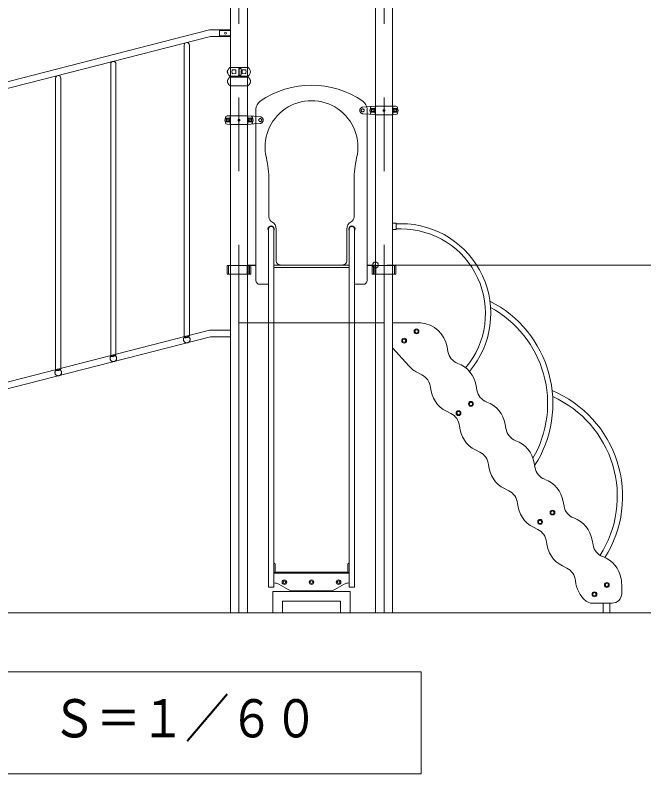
# Model space of a CAD drawing. Units: millimetres on the paper, scale 1:60. Extents: x 0 to 420, y -297 to 594.
# Drawn here: x 296.2 to 350.4, y 170.8 to 236.3 of the extents above; entities that cross this region are included whole.
import ezdxf
from ezdxf.enums import TextEntityAlignment as Align

# ---------------------------------------------------------------- set-up
doc = ezdxf.new("R2010")
doc.units = ezdxf.units.MM
doc.header["$PDMODE"] = 32
doc.header["$PDSIZE"] = 0.5
for name, pattern in [('USER1', [19.05, 12.7, -6.35]), ('USER2', [50.8, 31.75, -6.35, 6.35, -6.35]), ('USER3', [63.5, 31.75, -6.35, 6.35, -6.35, 6.35, -6.35])]:
    doc.linetypes.add(name, pattern=pattern)
doc.layers.add('LY_1', color=7, linetype='Continuous', lineweight=9)
doc.styles.add('ＭＳ ゴシック', font='')
doc.styles.get('ＭＳ ゴシック').set_extended_font_data('MS Gothic')

msp = doc.modelspace()

# ---------------------------------------------------------------- linework, layer by layer
at = {"layer": 'LY_1'}
for p, q in [((314.749, 184.713), (314.749, 258.047)), ((316.234, 184.713), (316.234, 258.047)), ((327.249, 184.713), (327.249, 258.047)), ((328.734, 184.713), (328.734, 258.047)), ((280.455, 226.663), (312.955, 234.997)), ((312.955, 234.997), (314.749, 234.997)), ((280.527, 226.097), (313.027, 234.43)), ((313.027, 234.43), (314.749, 234.43)), ((310.764, 208.518), (310.764, 233.674)), ((311.218, 208.634), (311.218, 233.674)), ((304.431, 206.894), (304.431, 232.05)), ((304.884, 207.01), (304.884, 232.05)), ((314.723, 231.755), (315.433, 231.755)), ((315.466, 231.722), (315.466, 231.038)), ((315.516, 231.722), (315.516, 231.038)), ((315.534, 231.672), (315.639, 231.666)), ((316.258, 231.755), (315.549, 231.755)), ((315.67, 231.127), (315.67, 231.633)), ((314.546, 231.547), (314.541, 231.547)), ((314.546, 231.213), (314.541, 231.213)), ((314.724, 231.005), (315.433, 231.005)), ((315.222, 231.533), (314.937, 231.548)), ((315.222, 231.227), (314.937, 231.212)), ((315.222, 231.533), (315.222, 231.227)), ((315.534, 231.088), (315.639, 231.094)), ((316.26, 231.005), (315.549, 231.005)), ((315.761, 231.537), (316.045, 231.552)), ((315.761, 231.223), (315.761, 231.537)), ((315.761, 231.223), (316.045, 231.208)), ((299.681, 205.676), (299.681, 230.832)), ((300.134, 205.793), (300.134, 230.832)), ((327.224, 228.422), (326.699, 228.376)), ((328.758, 228.422), (327.224, 228.422)), ((328.758, 228.422), (329.021, 228.399)), ((316.949, 213.38), (316.949, 228.144)), ((326.533, 213.38), (326.533, 228.144)), ((327.224, 227.672), (326.699, 227.718)), ((328.758, 227.672), (329.021, 227.695)), ((314.724, 227.588), (314.461, 227.565)), ((314.724, 227.588), (316.258, 227.588)), ((316.258, 227.588), (316.783, 227.542)), ((328.758, 227.672), (327.224, 227.672)), ((314.724, 226.838), (314.461, 226.861)), ((314.724, 226.838), (316.258, 226.838)), ((316.258, 226.838), (316.783, 226.884)), ((318.074, 218.861), (318.074, 222.032)), ((325.408, 218.861), (325.408, 222.032)), ((329.051, 218.313), (328.734, 218.313)), ((329.051, 218.313), (329.051, 217.78)), ((329.467, 218.273), (329.051, 218.273)), ((318.038, 217.803), (318.038, 186.92)), ((318.491, 217.803), (318.491, 186.92)), ((318.699, 217.803), (318.699, 215.053)), ((324.783, 217.803), (324.783, 215.053)), ((324.991, 217.803), (324.991, 186.92)), ((325.444, 217.803), (325.444, 186.92)), ((329.051, 217.78), (328.734, 217.78)), ((329.467, 217.82), (329.051, 217.82)), ((316.949, 214.66), (314.461, 214.66)), ((314.461, 214.66), (314.461, 213.91)), ((314.599, 214.66), (314.599, 213.91)), ((316.187, 214.66), (316.187, 213.91)), ((316.234, 214.713), (316.949, 214.713)), ((316.343, 214.66), (316.343, 213.91)), ((316.392, 214.66), (316.392, 213.91)), ((316.521, 214.66), (316.521, 213.91)), ((318.491, 214.713), (324.991, 214.713)), ((327.249, 214.713), (326.533, 214.713)), ((326.533, 214.66), (329.021, 214.66)), ((326.961, 214.66), (326.961, 213.91)), ((327.09, 214.66), (327.09, 213.91)), ((327.14, 214.66), (327.14, 213.91)), ((327.296, 214.66), (327.296, 213.91)), ((328.883, 214.66), (328.883, 213.91)), ((329.021, 214.66), (329.021, 213.91)), ((318.491, 214.497), (324.991, 214.497)), ((316.521, 213.91), (314.461, 213.91)), ((326.961, 213.91), (329.021, 213.91)), ((317.283, 213.047), (318.038, 213.047)), ((325.444, 213.047), (326.199, 213.047)), ((331.173, 209.713), (328.734, 209.713)), ((280.455, 200.747), (312.955, 209.08)), ((312.955, 209.08), (314.749, 209.08)), ((280.527, 200.18), (313.027, 208.513)), ((310.764, 208.518), (310.766, 208.503)), ((310.766, 208.503), (310.772, 208.49)), ((310.772, 208.49), (310.782, 208.478)), ((310.782, 208.478), (310.795, 208.467)), ((310.795, 208.467), (310.811, 208.459)), ((310.811, 208.459), (310.831, 208.452)), ((310.831, 208.452), (310.853, 208.448)), ((310.853, 208.448), (310.878, 208.446)), ((310.878, 208.446), (310.904, 208.446)), ((310.904, 208.446), (310.933, 208.448)), ((310.933, 208.448), (310.962, 208.453)), ((310.962, 208.453), (310.991, 208.459)), ((310.991, 208.459), (311.021, 208.468)), ((311.021, 208.468), (311.05, 208.478)), ((311.05, 208.478), (311.078, 208.49)), ((311.078, 208.49), (311.104, 208.504)), ((311.104, 208.504), (311.129, 208.519)), ((311.129, 208.519), (311.151, 208.535)), ((311.151, 208.535), (311.171, 208.551)), ((311.171, 208.551), (311.187, 208.568)), ((311.187, 208.568), (311.201, 208.585)), ((311.201, 208.585), (311.21, 208.602)), ((311.21, 208.602), (311.216, 208.619)), ((311.216, 208.619), (311.218, 208.634)), ((313.027, 208.513), (314.749, 208.513)), ((328.734, 207.568), (330.121, 206.01)), ((333.507, 207.245), (333.435, 207.655)), ((304.431, 206.894), (304.433, 206.879)), ((304.433, 206.879), (304.439, 206.866)), ((304.439, 206.866), (304.448, 206.854)), ((304.448, 206.854), (304.462, 206.844)), ((304.462, 206.844), (304.478, 206.835)), ((304.478, 206.835), (304.498, 206.829)), ((304.498, 206.829), (304.52, 206.824)), ((304.52, 206.824), (304.544, 206.822)), ((304.544, 206.822), (304.571, 206.822)), ((304.571, 206.822), (304.599, 206.824)), ((304.599, 206.824), (304.628, 206.829)), ((304.628, 206.829), (304.658, 206.835)), ((304.658, 206.835), (304.687, 206.844)), ((304.687, 206.844), (304.716, 206.854)), ((304.716, 206.854), (304.745, 206.866)), ((304.745, 206.866), (304.771, 206.88)), ((304.771, 206.88), (304.796, 206.895)), ((304.796, 206.895), (304.818, 206.911)), ((304.818, 206.911), (304.838, 206.927)), ((304.838, 206.927), (304.854, 206.944)), ((304.854, 206.944), (304.867, 206.961)), ((304.867, 206.961), (304.877, 206.978)), ((304.877, 206.978), (304.883, 206.995)), ((304.883, 206.995), (304.884, 207.01)), ((299.681, 205.676), (299.683, 205.662)), ((299.683, 205.662), (299.689, 205.648)), ((299.689, 205.648), (299.698, 205.636)), ((299.698, 205.636), (299.712, 205.626)), ((299.712, 205.626), (299.728, 205.617)), ((299.728, 205.617), (299.748, 205.611)), ((299.748, 205.611), (299.77, 205.606)), ((299.77, 205.606), (299.794, 205.604)), ((299.794, 205.604), (299.821, 205.604)), ((299.821, 205.604), (299.849, 205.606)), ((299.849, 205.606), (299.878, 205.611)), ((299.878, 205.611), (299.908, 205.617)), ((299.908, 205.617), (299.937, 205.626)), ((299.937, 205.626), (299.966, 205.636)), ((299.966, 205.636), (299.995, 205.649)), ((299.995, 205.649), (300.021, 205.662)), ((300.021, 205.662), (300.046, 205.677)), ((300.046, 205.677), (300.068, 205.693)), ((300.068, 205.693), (300.088, 205.709)), ((300.088, 205.709), (300.104, 205.726)), ((300.104, 205.726), (300.117, 205.743)), ((300.117, 205.743), (300.127, 205.76)), ((300.127, 205.76), (300.133, 205.777)), ((300.133, 205.777), (300.134, 205.793)), ((331.256, 205.246), (330.882, 205.43)), ((336.007, 203.912), (335.935, 204.322)), ((333.756, 201.913), (333.382, 202.097)), ((338.507, 200.579), (338.435, 200.989)), ((336.256, 198.579), (335.882, 198.764)), ((341.007, 197.245), (340.935, 197.655)), ((338.756, 195.246), (338.382, 195.43)), ((343.507, 193.912), (343.435, 194.322)), ((341.256, 191.913), (340.882, 192.097)), ((346.007, 190.579), (345.935, 190.989)), ((318.608, 188.297), (318.608, 188.88)), ((324.874, 188.297), (324.874, 188.88)), ((343.756, 188.579), (343.382, 188.764)), ((324.991, 188.213), (318.491, 188.213)), ((324.991, 188.143), (318.491, 188.143)), ((318.491, 187.293), (318.519, 187.293)), ((318.936, 187.181), (319.732, 186.721)), ((324.547, 187.181), (323.75, 186.721)), ((324.963, 187.293), (324.991, 187.293)), ((348.479, 186.38), (348.479, 187.151)), ((318.491, 186.92), (318.038, 186.92)), ((321.741, 186.552), (318.408, 186.552)), ((318.408, 184.713), (318.408, 186.552)), ((320.074, 186.613), (320.074, 186.552)), ((323.333, 186.61), (320.149, 186.61)), ((320.174, 186.61), (320.174, 186.552)), ((321.741, 186.552), (325.074, 186.552)), ((323.308, 186.61), (323.308, 186.552)), ((323.408, 186.613), (323.408, 186.552)), ((325.444, 186.92), (324.991, 186.92)), ((325.074, 184.713), (325.074, 186.552)), ((319.241, 184.713), (319.241, 185.719)), ((321.741, 185.719), (319.241, 185.719)), ((321.741, 185.719), (324.241, 185.719)), ((324.241, 184.713), (324.241, 185.719)), ((347.645, 185.547), (345.936, 185.547)), ((346.883, 184.713), (346.883, 185.547)), ((347.449, 184.713), (347.449, 185.547)), ((244.913, 184.713), (360.669, 184.713))]:
    msp.add_line(p, q, dxfattribs=at)
at = {"layer": 'LY_1', "linetype": 'USER2', "lineweight": 18}
for p, q in [((315.491, 184.713), (315.491, 258.047)), ((327.991, 184.713), (327.991, 258.047))]:
    msp.add_line(p, q, dxfattribs=at)
at = {"layer": 'LY_1', "linetype": 'USER1', "lineweight": 18}
for p, q in [((313.824, 234.94), (313.824, 234.487)), ((314.749, 234.94), (313.824, 234.94)), ((314.749, 234.487), (313.824, 234.487)), ((326.699, 228.376), (326.174, 228.337)), ((327.241, 228.405), (327.241, 227.688)), ((328.741, 228.405), (328.741, 227.688)), ((326.699, 227.718), (326.174, 227.756)), ((314.741, 227.572), (314.741, 226.855)), ((316.241, 227.572), (316.241, 226.855)), ((316.783, 227.542), (317.308, 227.504)), ((316.783, 226.884), (317.308, 226.923)), ((315.491, 209.713), (327.991, 209.713))]:
    msp.add_line(p, q, dxfattribs=at)
at = {"layer": 'LY_1', "linetype": 'USER3', "lineweight": 18}
for p, q in [((314.723, 230.922), (316.258, 230.922)), ((314.724, 230.172), (316.26, 230.172))]:
    msp.add_line(p, q, dxfattribs=at)
at = {"layer": 'LY_1', "lineweight": 18}
for p, q in [((326.879, 227.893), (326.879, 228.201)), ((327.187, 228.201), (326.879, 228.201)), ((327.187, 227.893), (326.879, 227.893)), ((328.795, 228.201), (329.104, 228.201)), ((328.795, 227.893), (329.104, 227.893)), ((329.104, 227.893), (329.104, 228.201)), ((314.379, 227.059), (314.379, 227.367)), ((314.687, 227.367), (314.379, 227.367)), ((314.687, 227.059), (314.379, 227.059)), ((316.295, 227.367), (316.604, 227.367)), ((316.295, 227.059), (316.604, 227.059)), ((316.604, 227.059), (316.604, 227.367)), ((328.249, 214.713), (359.03, 214.713)), ((331.191, 179.631), (274.391, 179.631)), ((331.191, 170.831), (331.191, 179.631)), ((274.391, 170.831), (331.191, 170.831))]:
    msp.add_line(p, q, dxfattribs=at)
at = {"layer": 'LY_1'}
for centre, radius in [((314.324, 234.713), 0.0917), ((330.793, 208.988), 0.208), ((329.727, 208.188), 0.208), ((335.481, 202.738), 0.208), ((334.414, 201.938), 0.208), ((342.512, 193.363), 0.208), ((341.445, 192.563), 0.208), ((319.408, 187.36), 0.2), ((319.408, 187.36), 0.108), ((321.741, 187.36), 0.2), ((321.741, 187.36), 0.108), ((324.074, 187.36), 0.2), ((324.074, 187.36), 0.108), ((347.199, 187.113), 0.208), ((346.133, 186.313), 0.208)]:
    msp.add_circle(centre, radius, dxfattribs=at)
at = {"layer": 'LY_1', "linetype": 'USER1', "lineweight": 18}
for centre, radius in [((326.158, 228.047), 0.125), ((317.324, 227.213), 0.125), ((310.991, 208.284), 0.283), ((304.658, 206.66), 0.283), ((299.908, 205.442), 0.283)]:
    msp.add_circle(centre, radius, dxfattribs=at)
at = {"layer": 'LY_1', "lineweight": 18}
for centre, radius in [((327.033, 228.047), 0.154), ((327.033, 228.047), 0.0833), ((327.991, 228.047), 0.0833), ((328.949, 228.047), 0.154), ((328.949, 228.047), 0.0833), ((314.533, 227.213), 0.154), ((314.533, 227.213), 0.0833), ((315.491, 227.213), 0.0833), ((316.449, 227.213), 0.154), ((316.449, 227.213), 0.0833), ((330.793, 208.988), 0.142), ((329.727, 208.188), 0.142), ((335.481, 202.738), 0.142), ((334.414, 201.938), 0.142), ((342.512, 193.363), 0.142), ((341.445, 192.563), 0.142), ((347.199, 187.113), 0.142), ((346.133, 186.313), 0.142)]:
    msp.add_circle(centre, radius, dxfattribs=at)
at = {"layer": 'LY_1'}
for centre, radius, start, end in [((310.991, 233.674), 0.227, 0, 180), ((304.658, 232.05), 0.227, 0, 180), ((315.568, 230.984), 1.167, 140.22094, 154.44159), ((314.723, 231.688), 0.0667, 90, 140.22094), ((315.433, 231.722), 0.0333, 0, 90), ((315.549, 231.722), 0.0333, 90, 180), ((315.533, 231.655), 0.0167, 87, 180), ((315.637, 231.633), 0.0333, 1.08415, 87), ((316.26, 231.688), 0.0667, 39.77906, 90), ((315.414, 230.984), 1.167, 25.55841, 39.77906), ((299.908, 230.832), 0.227, 0, 180), ((314.741, 231.38), 0.267, 143.1301, 216.8699), ((314.741, 231.38), 0.25, 154.44159, 205.55841), ((315.568, 231.775), 1.167, 205.55841, 219.77906), ((314.541, 231.53), 0.0167, 90, 143.1301), ((314.541, 231.23), 0.0167, 216.8699, 270), ((314.723, 231.072), 0.0667, 219.77906, 270), ((315.1, 231.38), 0.232, 154.69944, 205.30056), ((315.946, 230.98), 1.167, 151.38495, 154.69944), ((315.946, 231.78), 1.167, 205.30056, 208.61505), ((314.936, 231.531), 0.0167, 87, 151.38495), ((314.936, 231.229), 0.0167, 208.61505, 273), ((315.433, 231.038), 0.0333, 270, 0), ((315.533, 231.105), 0.0167, 180, 273), ((315.549, 231.038), 0.0333, 180, 270), ((315.637, 231.127), 0.0333, 273, 358.91585), ((316.046, 231.535), 0.0167, 28.61505, 93), ((316.046, 231.225), 0.0167, 267, 331.38495), ((315.036, 230.984), 1.167, 25.55841, 28.61505), ((315.036, 231.775), 1.167, 331.38495, 334.44159), ((315.863, 231.38), 0.25, 334.44159, 25.55841), ((316.26, 231.072), 0.0667, 270, 320.22094), ((315.414, 231.775), 1.167, 320.22094, 334.44159), ((316.241, 231.38), 0.25, 334.44159, 25.55841), ((321.741, 222.425), 7.788, 55.31079, 124.68922), ((317.783, 228.144), 0.833, 123.36701, 180), ((321.741, 224.88), 4, 346.64882, 193.35118), ((325.699, 228.144), 0.833, 0, 56.63299), ((326.976, 228.233), 0.167, 95, 163.80375), ((329.006, 228.233), 0.167, 16.19625, 85), ((327.616, 228.047), 0.833, 163.80375, 196.19625), ((326.976, 227.861), 0.167, 196.19625, 265), ((329.006, 227.861), 0.167, 275, 343.80375), ((328.366, 228.047), 0.833, 343.80375, 16.19625), ((315.116, 227.213), 0.833, 163.80375, 196.19625), ((314.476, 227.399), 0.167, 95, 163.80375), ((316.506, 227.399), 0.167, 16.19625, 85), ((315.866, 227.213), 0.833, 343.80375, 16.19625), ((314.476, 227.027), 0.167, 196.19625, 265), ((316.506, 227.027), 0.167, 275, 343.80375), ((309.741, 222.032), 8.333, 0, 13.35118), ((333.741, 222.032), 8.333, 166.64882, 180), ((318.574, 218.861), 0.5, 180, 241.13426), ((324.908, 218.861), 0.5, 298.86574, 0), ((318.264, 217.803), 0.275, 325.51176, 214.48824), ((318.264, 217.803), 0.227, 0, 180), ((317.991, 217.803), 0.708, 0, 61.13426), ((325.491, 217.803), 0.708, 118.86574, 180), ((325.218, 217.803), 0.275, 325.51176, 214.48824), ((325.218, 217.803), 0.227, 0, 180), ((329.467, 210.547), 7.727, 319.59389, 90), ((329.467, 210.547), 7.273, 319.78598, 90), ((319.033, 215.053), 0.333, 180, 270), ((324.449, 215.053), 0.333, 270, 0), ((317.283, 213.38), 0.333, 180, 270), ((326.199, 213.38), 0.333, 270, 0), ((332.657, 202.762), 9.893, 327.25471, 63.16398), ((332.657, 202.762), 9.44, 330.01625, 61.38785), ((330.973, 207.221), 2.5, 10, 85.39926), ((334.82, 207.477), 1.333, 190, 249.42056), ((333.473, 203.888), 2.5, 10, 69.42056), ((331.989, 207.672), 2.5, 221.68267, 243.73979), ((330.666, 204.05), 1.333, 4.31923, 63.7398), ((334.489, 204.339), 2.5, 184.31923, 243.73979), ((337.32, 204.143), 1.333, 190, 249.42056), ((338.662, 194.755), 9.893, 327.80995, 67.25516), ((335.973, 200.555), 2.5, 10, 69.42056), ((338.662, 194.755), 9.44, 327.44918, 65.79848), ((333.166, 200.717), 1.333, 4.31923, 63.7398), ((336.989, 201.006), 2.5, 184.31923, 243.73979), ((339.82, 200.81), 1.333, 190, 249.42056), ((338.473, 197.221), 2.5, 10, 69.42056), ((335.666, 197.384), 1.333, 4.31923, 63.7398), ((339.489, 197.672), 2.5, 184.31923, 243.73979), ((342.32, 197.477), 1.333, 190, 249.42056), ((340.973, 193.888), 2.5, 10, 69.42056), ((338.166, 194.05), 1.333, 4.31923, 63.7398), ((341.989, 194.339), 2.5, 184.31923, 243.73979), ((344.82, 194.143), 1.333, 190, 249.42056), ((343.473, 190.555), 2.5, 10, 69.42056), ((340.666, 190.717), 1.333, 4.31923, 63.7398), ((344.489, 191.006), 2.5, 184.31923, 243.73979), ((347.32, 190.81), 1.333, 190, 249.42056), ((345.973, 187.221), 2.5, 9.82779, 69.42056), ((318.441, 188.88), 0.167, 0, 72.5424), ((325.041, 188.88), 0.167, 107.4576, 180), ((343.166, 187.384), 1.333, 4.31923, 63.7398), ((318.524, 188.297), 0.0833, 270, 0), ((324.958, 188.297), 0.0833, 180, 270), ((318.519, 186.46), 0.833, 60, 90), ((324.963, 186.46), 0.833, 90, 120), ((346.989, 187.672), 2.5, 184.31923, 230.84364), ((345.567, 187.151), 2.912, 0, 9.82779), ((320.149, 187.443), 0.833, 240, 270), ((323.333, 187.443), 0.833, 270, 300), ((347.645, 186.38), 0.833, 270, 0), ((345.936, 186.38), 0.833, 230.84364, 270)]:
    msp.add_arc(centre, radius, start, end, dxfattribs=at)
at = {"layer": 'LY_1', "linetype": 'USER3', "lineweight": 18}
for centre, radius, start, end in [((314.741, 230.547), 0.25, 154.44159, 205.55841), ((315.568, 230.151), 1.167, 140.22094, 154.44159), ((315.568, 230.942), 1.167, 205.55841, 219.77906), ((314.723, 230.855), 0.0667, 90, 140.22094), ((316.26, 230.855), 0.0667, 39.77906, 90), ((315.414, 230.151), 1.167, 25.55841, 39.77906), ((315.414, 230.942), 1.167, 320.22094, 334.44159), ((316.241, 230.547), 0.25, 334.44159, 25.55841), ((314.723, 230.238), 0.0667, 219.77906, 270), ((316.26, 230.238), 0.0667, 270, 320.22094)]:
    msp.add_arc(centre, radius, start, end, dxfattribs=at)
at = {"layer": 'LY_1', "linetype": 'USER1', "lineweight": 18}
for centre, radius, start, end in [((327.224, 228.405), 0.0167, 0, 91.98888), ((326.199, 228.047), 0.291, 95, 265), ((316.258, 227.572), 0.0167, 88.01112, 180), ((317.283, 227.213), 0.291, 275, 85), ((327.224, 227.688), 0.0167, 270, 0), ((316.258, 226.855), 0.0167, 180, 270)]:
    msp.add_arc(centre, radius, start, end, dxfattribs=at)
at = {"layer": 'LY_1', "lineweight": 18}
for centre, start, end in [((325.053, 228.047), 355.87048, 4.12952), ((330.929, 228.047), 175.87048, 184.12952), ((312.553, 227.213), 355.87048, 4.12952), ((318.429, 227.213), 175.87048, 184.12952)]:
    msp.add_arc(centre, 2.139, start, end, dxfattribs=at)
at = {"layer": 'LY_1'}
msp.add_point((327.249, 214.713), dxfattribs=at)

# ---------------------------------------------------------------- texts
at = {"layer": 'LY_1', "style": 'ＭＳ ゴシック', "width": 0.85}
msp.add_text('Ｄ視立面図\u3000Ｓ＝１／６０', height=3.299, dxfattribs=at).set_placement((276.416, 172.981), align=Align.BOTTOM_LEFT)

doc.saveas('drawing.dxf')
